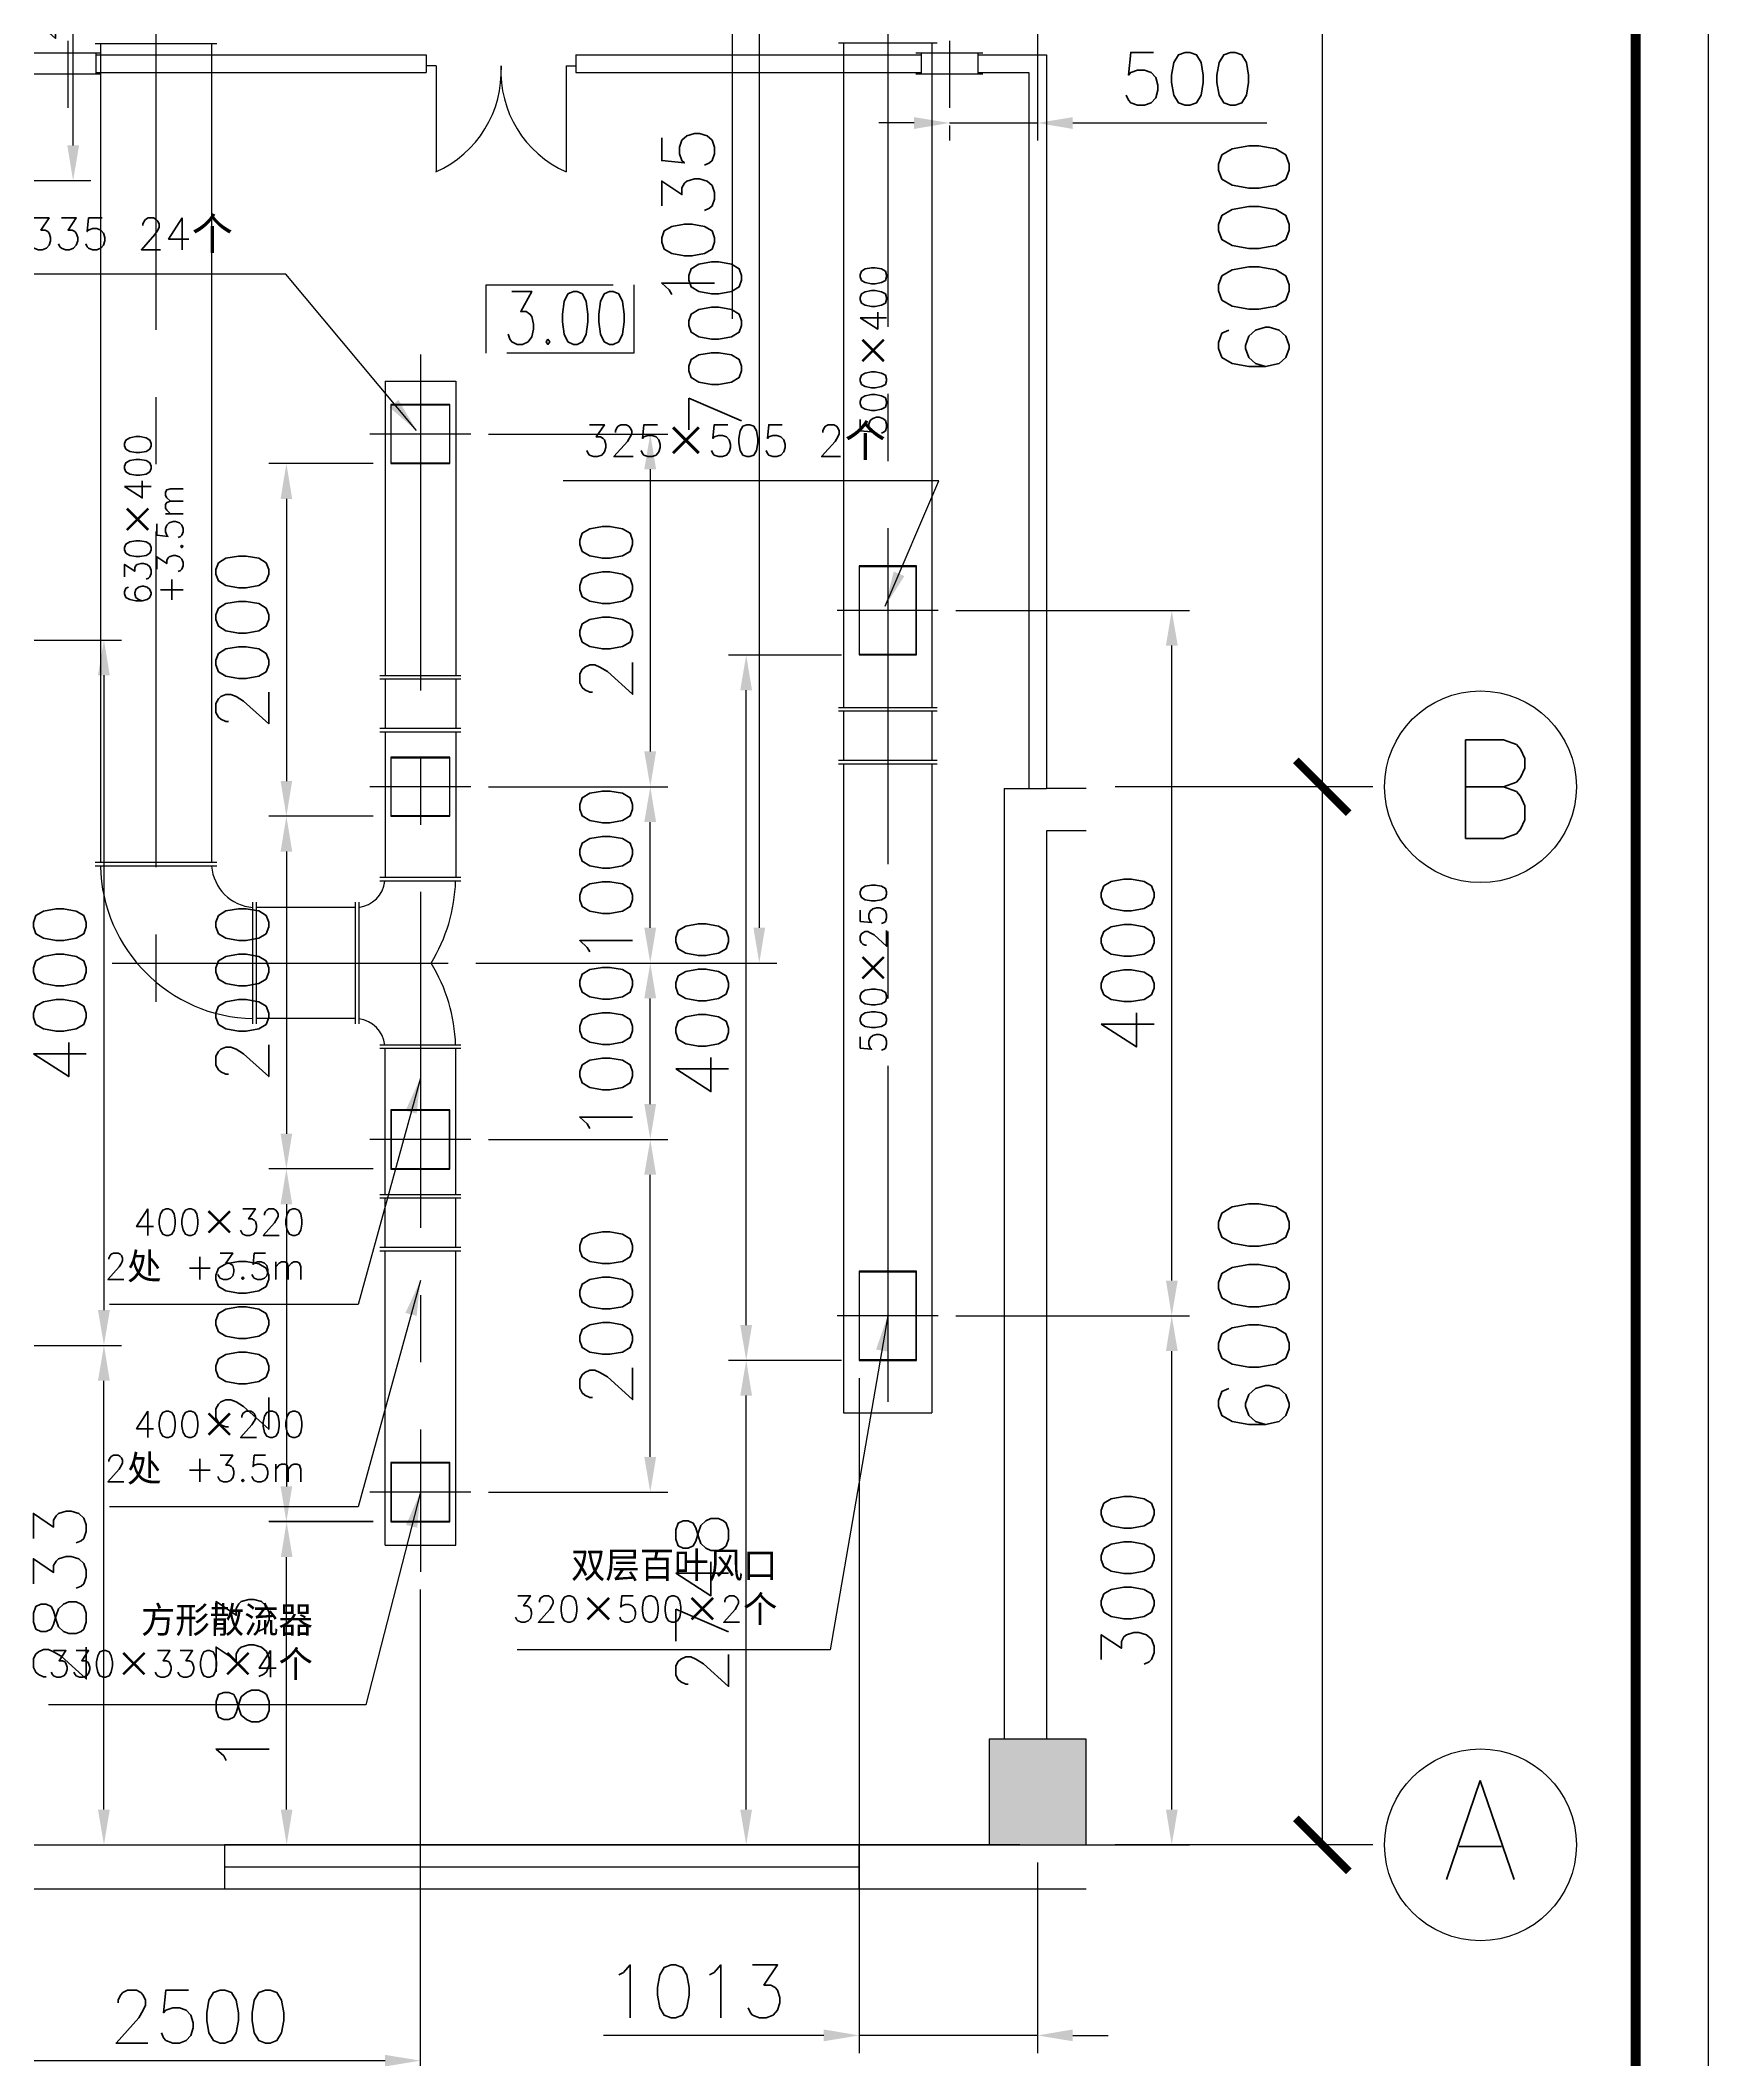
# Model space of a CAD drawing. Extents: x 209403 to 307023, y -44422 to 4539.
# Drawn here: x 243513 to 252973, y -33820 to -22370 of the extents above; entities that cross this region are included whole.
import ezdxf

# ---------------------------------------------------------------- set-up
doc = ezdxf.new("R2010")
doc.units = 0
doc.header["$LTSCALE"] = 60
doc.linetypes.add('ACAD_ISO02W100', pattern=[15, 12, -3])
doc.linetypes.add('CENTER', pattern=[50.8, 31.75, -6.35, 6.35, -6.35])
doc.layers.get('0').update_dxf_attribs({"linetype": 'CONTINUOUS'})
doc.layers.get('DEFPOINTS').update_dxf_attribs({"linetype": 'CONTINUOUS'})
for name, color, linetype in [('SMPEN_THICK', 7, 'CONTINUOUS'), ('二层楼面', 7, 'CONTINUOUS'), ('吊顶开孔', 7, 'CONTINUOUS'), ('工艺', 7, 'CONTINUOUS'), ('空调风管', 7, 'CONTINUOUS'), ('立柱', 7, 'CONTINUOUS'), ('边部夹层', 7, 'CONTINUOUS')]:
    doc.layers.add(name, color=color, linetype=linetype)
doc.styles.get("Standard").update_dxf_attribs({"font": 'txt.shx', "height": 300})
doc.styles.add('STYLE4', font='', dxfattribs={"height": 300})
doc.styles.add('WINDOW', font='TXT.shx', dxfattribs={"width": 0.8, "height": 300})
doc.styles.get('STYLE4').set_extended_font_data('SimSun')
doc.dimstyles.get("Standard").update_dxf_attribs({"dimscale": 0, "dimtxt": 2, "dimasz": 200, "dimexe": 100, "dimexo": 100, "dimgap": 100, "dimtad": 1, "dimdec": 0, "dimdsep": 46, "dimtxsty": 'Standard', "dimcen": 0, "dimclrd": 5, "dimclre": 5, "dimclrt": 5, "dimadec": 0, "dimazin": 0, "dimtfac": 1, "dimtdec": 4, "dimtmove": 0, "dimatfit": 0, "dimfxl": 1, "dimtolj": 1, "dimtzin": 0, "dimarcsym": 0})

# ---------------------------------------------------------------- blocks, each defined once
blk = doc.blocks.new('_ARCHTICK')
at = {"color": 0, "linetype": 'ByBlock', "const_width": 0.15}
blk.add_lwpolyline([(-0.5, -0.5), (0.5, 0.5)], dxfattribs=at)
blk = doc.blocks.new('窗3615')
at = {"layer": '二层楼面', "color": 4}
blk.add_line((19203, 115349), (19203, 111749), dxfattribs=at)
blk.add_lwpolyline([(19078, 111749), (19328, 111749), (19328, 115349), (19078, 115349)], close=True, dxfattribs=at)
blk = doc.blocks.new('*D8')
at = {"color": 5, "linetype": 'ByBlock', "transparency": 16777216}
for p, q in [((245668, -31154), (245668, -33926)), ((243168, -32702), (243168, -33926)), ((243368, -33826), (245468, -33826))]:
    blk.add_line(p, q, dxfattribs=at)
for points in [[(243368, -33793), (243368, -33859), (243168, -33826)], [(245468, -33793), (245468, -33859), (245668, -33826)]]:
    blk.add_solid(points, dxfattribs=at)
at = {"layer": 'DEFPOINTS', "color": 0, "linetype": 'ByBlock', "transparency": 16777216}
for p in [(245668, -31054), (243168, -32602), (245668, -33826)]:
    blk.add_point(p, dxfattribs=at)
at = {"color": 5, "linetype": 'ByBlock', "transparency": 16777216, "insert": (244418, -33576), "char_height": 300, "attachment_point": 5}
blk.add_mtext('\\A1;2500', dxfattribs=at)
blk = doc.blocks.new('*D9')
at = {"color": 5, "linetype": 'ByBlock', "transparency": 16777216}
for p, q in [((243268, -20602), (247690, -20602)), ((247590, -20802), (247590, -27402)), ((245983, -27602), (247690, -27602))]:
    blk.add_line(p, q, dxfattribs=at)
for points in [[(247557, -20802), (247623, -20802), (247590, -20602)], [(247557, -27402), (247623, -27402), (247590, -27602)]]:
    blk.add_solid(points, dxfattribs=at)
at = {"layer": 'DEFPOINTS', "color": 0, "linetype": 'ByBlock', "transparency": 16777216}
for p in [(243168, -20602), (245883, -27602), (247590, -27602)]:
    blk.add_point(p, dxfattribs=at)
at = {"color": 5, "linetype": 'ByBlock', "transparency": 16777216, "insert": (247340, -24102), "char_height": 300, "attachment_point": 5, "rotation": 90}
blk.add_mtext('\\A1;7000', dxfattribs=at)
blk = doc.blocks.new('*D10')
at = {"color": 5, "linetype": 'ByBlock', "transparency": 16777216}
for p, q in [((248705, -29602), (250029, -29602)), ((249929, -32402), (249929, -29802)), ((249268, -32602), (250029, -32602))]:
    blk.add_line(p, q, dxfattribs=at)
for points in [[(249896, -29802), (249963, -29802), (249929, -29602)], [(249896, -32402), (249963, -32402), (249929, -32602)]]:
    blk.add_solid(points, dxfattribs=at)
at = {"layer": 'DEFPOINTS', "color": 0, "linetype": 'ByBlock', "transparency": 16777216}
for p in [(248605, -29602), (249929, -29602), (249168, -32602)]:
    blk.add_point(p, dxfattribs=at)
at = {"color": 5, "linetype": 'ByBlock', "transparency": 16777216, "insert": (249679, -31102), "char_height": 300, "attachment_point": 5, "rotation": 90}
blk.add_mtext('\\A1;3000', dxfattribs=at)
blk = doc.blocks.new('*D11')
at = {"layer": 'DEFPOINTS', "color": 0, "transparency": 16777216}
for p in [(248605, -25602), (249929, -25602), (248605, -29602)]:
    blk.add_point(p, dxfattribs=at)
at = {"layer": '空调风管', "color": 5, "transparency": 16777216}
for p, q in [((248705, -25602), (250029, -25602)), ((249929, -29402), (249929, -25802))]:
    blk.add_line(p, q, dxfattribs=at)
for points in [[(249896, -25802), (249963, -25802), (249929, -25602)], [(249896, -29402), (249963, -29402), (249929, -29602)]]:
    blk.add_solid(points, dxfattribs=at)
at = {"layer": '空调风管', "color": 5, "transparency": 16777216, "insert": (249679, -27602), "char_height": 300, "attachment_point": 5, "rotation": 90}
blk.add_mtext('\\A1;4000', dxfattribs=at)
blk = doc.blocks.new('*D13')
at = {"color": 5, "linetype": 'ByBlock', "transparency": 16777216}
for p, q in [((249168, -20702), (249168, -22938)), ((248468, -22838), (248268, -22838)), ((248668, -22838), (249168, -22838)), ((248668, -22852), (248668, -22938)), ((249368, -22838), (250468, -22838))]:
    blk.add_line(p, q, dxfattribs=at)
for points in [[(248468, -22805), (248468, -22872), (248668, -22838)], [(249368, -22805), (249368, -22872), (249168, -22838)]]:
    blk.add_solid(points, dxfattribs=at)
at = {"layer": 'DEFPOINTS', "color": 0, "linetype": 'ByBlock', "transparency": 16777216}
for p in [(249168, -20602), (248668, -22752), (249168, -22838)]:
    blk.add_point(p, dxfattribs=at)
at = {"color": 5, "linetype": 'ByBlock', "transparency": 16777216, "insert": (250018, -22588), "char_height": 300, "attachment_point": 5}
blk.add_mtext('\\A1;500', dxfattribs=at)
blk = doc.blocks.new('*D14')
at = {"color": 5, "linetype": 'ByBlock', "transparency": 16777216}
for p, q in [((243168, -20702), (243168, -22377)), ((243668, -22272), (243668, -22177)), ((242968, -22277), (241868, -22277)), ((243668, -22277), (243168, -22277)), ((243868, -22277), (244068, -22277))]:
    blk.add_line(p, q, dxfattribs=at)
for points in [[(242968, -22244), (242968, -22310), (243168, -22277)], [(243868, -22244), (243868, -22310), (243668, -22277)]]:
    blk.add_solid(points, dxfattribs=at)
at = {"layer": 'DEFPOINTS', "color": 0, "linetype": 'ByBlock', "transparency": 16777216}
for p in [(243168, -20602), (243168, -22277), (243668, -22372)]:
    blk.add_point(p, dxfattribs=at)
at = {"color": 5, "linetype": 'ByBlock', "transparency": 16777216, "insert": (242318, -22027), "char_height": 300, "attachment_point": 5}
blk.add_mtext('\\A1;500', dxfattribs=at)
blk = doc.blocks.new('*D38')
at = {"color": 5, "linetype": 'ByBlock', "transparency": 16777216}
for p, q in [((246055, -24602), (247072, -24602)), ((246972, -24802), (246972, -26402)), ((246055, -26602), (247072, -26602))]:
    blk.add_line(p, q, dxfattribs=at)
for points in [[(246938, -24802), (247005, -24802), (246972, -24602)], [(246938, -26402), (247005, -26402), (246972, -26602)]]:
    blk.add_solid(points, dxfattribs=at)
at = {"layer": 'DEFPOINTS', "color": 0, "linetype": 'ByBlock', "transparency": 16777216}
for p in [(245955, -24602), (245955, -26602), (246972, -26602)]:
    blk.add_point(p, dxfattribs=at)
at = {"color": 5, "linetype": 'ByBlock', "transparency": 16777216, "insert": (246722, -25602), "char_height": 300, "attachment_point": 5, "rotation": 90}
blk.add_mtext('\\A1;2000', dxfattribs=at)
blk = doc.blocks.new('*D39')
at = {"color": 5, "linetype": 'ByBlock', "transparency": 16777216}
for p, q in [((246055, -26602), (247072, -26602)), ((246972, -27402), (246972, -26802)), ((245983, -27602), (247072, -27602))]:
    blk.add_line(p, q, dxfattribs=at)
for points in [[(246938, -26802), (247005, -26802), (246972, -26602)], [(246938, -27402), (247005, -27402), (246972, -27602)]]:
    blk.add_solid(points, dxfattribs=at)
at = {"layer": 'DEFPOINTS', "color": 0, "linetype": 'ByBlock', "transparency": 16777216}
for p in [(245955, -26602), (246972, -26602), (245883, -27602)]:
    blk.add_point(p, dxfattribs=at)
at = {"color": 5, "linetype": 'ByBlock', "transparency": 16777216, "insert": (246722, -27102), "char_height": 300, "attachment_point": 5, "rotation": 90}
blk.add_mtext('\\A1;1000', dxfattribs=at)
blk = doc.blocks.new('*D40')
at = {"color": 5, "linetype": 'ByBlock', "transparency": 16777216}
for p, q in [((245983, -27602), (247072, -27602)), ((246972, -28402), (246972, -27802)), ((246055, -28602), (247072, -28602))]:
    blk.add_line(p, q, dxfattribs=at)
for points in [[(246938, -27802), (247005, -27802), (246972, -27602)], [(246938, -28402), (247005, -28402), (246972, -28602)]]:
    blk.add_solid(points, dxfattribs=at)
at = {"layer": 'DEFPOINTS', "color": 0, "linetype": 'ByBlock', "transparency": 16777216}
for p in [(245883, -27602), (246972, -27602), (245955, -28602)]:
    blk.add_point(p, dxfattribs=at)
at = {"color": 5, "linetype": 'ByBlock', "transparency": 16777216, "insert": (246722, -28102), "char_height": 300, "attachment_point": 5, "rotation": 90}
blk.add_mtext('\\A1;1000', dxfattribs=at)
blk = doc.blocks.new('*D41')
at = {"color": 5, "linetype": 'ByBlock', "transparency": 16777216}
for p, q in [((246055, -28602), (247072, -28602)), ((246972, -30402), (246972, -28802)), ((246055, -30602), (247072, -30602))]:
    blk.add_line(p, q, dxfattribs=at)
for points in [[(246938, -28802), (247005, -28802), (246972, -28602)], [(246938, -30402), (247005, -30402), (246972, -30602)]]:
    blk.add_solid(points, dxfattribs=at)
at = {"layer": 'DEFPOINTS', "color": 0, "linetype": 'ByBlock', "transparency": 16777216}
for p in [(245955, -28602), (246972, -28602), (245955, -30602)]:
    blk.add_point(p, dxfattribs=at)
at = {"color": 5, "linetype": 'ByBlock', "transparency": 16777216, "insert": (246722, -29602), "char_height": 300, "attachment_point": 5, "rotation": 90}
blk.add_mtext('\\A1;2000', dxfattribs=at)
blk = doc.blocks.new('*D47')
at = {"color": 5, "linetype": 'ByBlock', "transparency": 16777216}
for p, q in [((247437, -20402), (247437, -20202)), ((249068, -20602), (247337, -20602)), ((247437, -20602), (247437, -21637)), ((247848, -21637), (247337, -21637)), ((247437, -21837), (247437, -23948))]:
    blk.add_line(p, q, dxfattribs=at)
for points in [[(247404, -20402), (247471, -20402), (247437, -20602)], [(247404, -21837), (247471, -21837), (247437, -21637)]]:
    blk.add_solid(points, dxfattribs=at)
at = {"layer": 'DEFPOINTS', "color": 0, "linetype": 'ByBlock', "transparency": 16777216}
for p in [(249168, -20602), (247437, -21637), (247948, -21637)]:
    blk.add_point(p, dxfattribs=at)
at = {"color": 5, "linetype": 'ByBlock', "transparency": 16777216, "insert": (247187, -23373), "char_height": 300, "attachment_point": 5, "rotation": 90}
blk.add_mtext('\\A1;1035', dxfattribs=at)
blk = doc.blocks.new('*D57')
at = {"color": 5, "linetype": 'ByBlock', "transparency": 16777216}
for p, q in [((245383, -28787), (244791, -28787)), ((244891, -28987), (244891, -30587)), ((245383, -30787), (244791, -30787))]:
    blk.add_line(p, q, dxfattribs=at)
for points in [[(244858, -28987), (244924, -28987), (244891, -28787)], [(244858, -30587), (244924, -30587), (244891, -30787)]]:
    blk.add_solid(points, dxfattribs=at)
at = {"layer": 'DEFPOINTS', "color": 0, "linetype": 'ByBlock', "transparency": 16777216}
for p in [(245483, -28787), (244891, -30787), (245483, -30787)]:
    blk.add_point(p, dxfattribs=at)
at = {"color": 5, "linetype": 'ByBlock', "transparency": 16777216, "insert": (244641, -29787), "char_height": 300, "attachment_point": 5, "rotation": 90}
blk.add_mtext('\\A1;2000', dxfattribs=at)
blk = doc.blocks.new('*D58')
at = {"color": 5, "linetype": 'ByBlock', "transparency": 16777216}
for p, q in [((245383, -26787), (244791, -26787)), ((244891, -26987), (244891, -28587)), ((245383, -28787), (244791, -28787))]:
    blk.add_line(p, q, dxfattribs=at)
for points in [[(244858, -26987), (244924, -26987), (244891, -26787)], [(244858, -28587), (244924, -28587), (244891, -28787)]]:
    blk.add_solid(points, dxfattribs=at)
at = {"layer": 'DEFPOINTS', "color": 0, "linetype": 'ByBlock', "transparency": 16777216}
for p in [(245483, -26787), (244891, -28787), (245483, -28787)]:
    blk.add_point(p, dxfattribs=at)
at = {"color": 5, "linetype": 'ByBlock', "transparency": 16777216, "insert": (244641, -27787), "char_height": 300, "attachment_point": 5, "rotation": 90}
blk.add_mtext('\\A1;2000', dxfattribs=at)
blk = doc.blocks.new('*D59')
at = {"color": 5, "linetype": 'ByBlock', "transparency": 16777216}
for p, q in [((245383, -24787), (244791, -24787)), ((244891, -24987), (244891, -26587)), ((245383, -26787), (244791, -26787))]:
    blk.add_line(p, q, dxfattribs=at)
for points in [[(244858, -24987), (244924, -24987), (244891, -24787)], [(244858, -26587), (244924, -26587), (244891, -26787)]]:
    blk.add_solid(points, dxfattribs=at)
at = {"layer": 'DEFPOINTS', "color": 0, "linetype": 'ByBlock', "transparency": 16777216}
for p in [(245483, -24787), (244891, -26787), (245483, -26787)]:
    blk.add_point(p, dxfattribs=at)
at = {"color": 5, "linetype": 'ByBlock', "transparency": 16777216, "insert": (244641, -25787), "char_height": 300, "attachment_point": 5, "rotation": 90}
blk.add_mtext('\\A1;2000', dxfattribs=at)
blk = doc.blocks.new('*D69')
at = {"color": 5, "linetype": 'ByBlock', "transparency": 16777216}
for p, q in [((214601, -29770), (243974, -29770)), ((243874, -32402), (243874, -29970)), ((243268, -32602), (243974, -32602))]:
    blk.add_line(p, q, dxfattribs=at)
for points in [[(243840, -29970), (243907, -29970), (243874, -29770)], [(243840, -32402), (243907, -32402), (243874, -32602)]]:
    blk.add_solid(points, dxfattribs=at)
at = {"layer": 'DEFPOINTS', "color": 0, "linetype": 'ByBlock', "transparency": 16777216}
for p in [(214501, -29770), (243874, -29770), (243168, -32602)]:
    blk.add_point(p, dxfattribs=at)
at = {"color": 5, "linetype": 'ByBlock', "transparency": 16777216, "insert": (243624, -31186), "char_height": 300, "attachment_point": 5, "rotation": 90}
blk.add_mtext('\\A1;2833', dxfattribs=at)
blk = doc.blocks.new('*D70')
at = {"color": 5, "linetype": 'ByBlock', "transparency": 16777216}
for p, q in [((214601, -25770), (243974, -25770)), ((243874, -25970), (243874, -29570))]:
    blk.add_line(p, q, dxfattribs=at)
for points in [[(243840, -25970), (243907, -25970), (243874, -25770)], [(243840, -29570), (243907, -29570), (243874, -29770)]]:
    blk.add_solid(points, dxfattribs=at)
at = {"layer": 'DEFPOINTS', "color": 0, "linetype": 'ByBlock', "transparency": 16777216}
for p in [(214501, -25770), (243874, -29770), (243874, -29770)]:
    blk.add_point(p, dxfattribs=at)
at = {"color": 5, "linetype": 'ByBlock', "transparency": 16777216, "insert": (243624, -27770), "char_height": 300, "attachment_point": 5, "rotation": 90}
blk.add_mtext('\\A1;4000', dxfattribs=at)
blk = doc.blocks.new('*D72')
at = {"color": 5, "linetype": 'ByBlock', "transparency": 16777216}
for p, q in [((248156, -29955), (248156, -33783)), ((249168, -32702), (249168, -33783)), ((247956, -33683), (246706, -33683)), ((249168, -33683), (248156, -33683)), ((249368, -33683), (249568, -33683))]:
    blk.add_line(p, q, dxfattribs=at)
for points in [[(247956, -33649), (247956, -33716), (248156, -33683)], [(249368, -33649), (249368, -33716), (249168, -33683)]]:
    blk.add_solid(points, dxfattribs=at)
at = {"layer": 'DEFPOINTS', "color": 0, "linetype": 'ByBlock', "transparency": 16777216}
for p in [(248156, -29855), (249168, -32602), (248156, -33683)]:
    blk.add_point(p, dxfattribs=at)
at = {"color": 5, "linetype": 'ByBlock', "transparency": 16777216, "insert": (247231, -33433), "char_height": 300, "attachment_point": 5}
blk.add_mtext('\\A1;1013', dxfattribs=at)
blk = doc.blocks.new('*D73')
at = {"color": 5, "linetype": 'ByBlock', "transparency": 16777216}
for p, q in [((248056, -29855), (247416, -29855)), ((247516, -32402), (247516, -30055)), ((249068, -32602), (247416, -32602))]:
    blk.add_line(p, q, dxfattribs=at)
for points in [[(247482, -30055), (247549, -30055), (247516, -29855)], [(247482, -32402), (247549, -32402), (247516, -32602)]]:
    blk.add_solid(points, dxfattribs=at)
at = {"layer": 'DEFPOINTS', "color": 0, "linetype": 'ByBlock', "transparency": 16777216}
for p in [(247516, -29855), (248156, -29855), (249168, -32602)]:
    blk.add_point(p, dxfattribs=at)
at = {"color": 5, "linetype": 'ByBlock', "transparency": 16777216, "insert": (247266, -31228), "char_height": 300, "attachment_point": 5, "rotation": 90}
blk.add_mtext('\\A1;2748', dxfattribs=at)
blk = doc.blocks.new('*D74')
at = {"layer": 'DEFPOINTS', "color": 0, "transparency": 16777216}
for p in [(247516, -25855), (248156, -25855), (248156, -29855)]:
    blk.add_point(p, dxfattribs=at)
at = {"layer": '吊顶开孔', "color": 5, "transparency": 16777216}
for p, q in [((248056, -25855), (247416, -25855)), ((247516, -29655), (247516, -26055))]:
    blk.add_line(p, q, dxfattribs=at)
for points in [[(247482, -26055), (247549, -26055), (247516, -25855)], [(247482, -29655), (247549, -29655), (247516, -29855)]]:
    blk.add_solid(points, dxfattribs=at)
at = {"layer": '吊顶开孔', "color": 5, "transparency": 16777216, "insert": (247266, -27855), "char_height": 300, "attachment_point": 5, "rotation": 90}
blk.add_mtext('\\A1;4000', dxfattribs=at)
blk = doc.blocks.new('*D79')
at = {"color": 5, "linetype": 'ByBlock', "transparency": 16777216}
for p, q in [((245401, -30770), (244810, -30770)), ((244910, -32402), (244910, -30970)), ((243268, -32602), (245010, -32602))]:
    blk.add_line(p, q, dxfattribs=at)
for points in [[(244877, -30970), (244943, -30970), (244910, -30770)], [(244877, -32402), (244943, -32402), (244910, -32602)]]:
    blk.add_solid(points, dxfattribs=at)
at = {"layer": 'DEFPOINTS', "color": 0, "linetype": 'ByBlock', "transparency": 16777216}
for p in [(244910, -30770), (245501, -30770), (243168, -32602)]:
    blk.add_point(p, dxfattribs=at)
at = {"color": 5, "linetype": 'ByBlock', "transparency": 16777216, "insert": (244660, -31686), "char_height": 300, "attachment_point": 5, "rotation": 90}
blk.add_mtext('\\A1;1833', dxfattribs=at)
blk = doc.blocks.new('*D83')
at = {"color": 5, "linetype": 'ByBlock', "transparency": 16777216}
for p, q in [((243268, -20602), (243799, -20602)), ((243699, -22965), (243699, -20802)), ((215951, -23165), (243799, -23165))]:
    blk.add_line(p, q, dxfattribs=at)
for points in [[(243666, -20802), (243733, -20802), (243699, -20602)], [(243666, -22965), (243733, -22965), (243699, -23165)]]:
    blk.add_solid(points, dxfattribs=at)
at = {"layer": 'DEFPOINTS', "color": 0, "linetype": 'ByBlock', "transparency": 16777216}
for p in [(243168, -20602), (243699, -20602), (215851, -23165)]:
    blk.add_point(p, dxfattribs=at)
at = {"color": 5, "linetype": 'ByBlock', "transparency": 16777216, "insert": (243449, -21883), "char_height": 300, "attachment_point": 5, "rotation": 90}
blk.add_mtext('\\A1;2563', dxfattribs=at)

msp = doc.modelspace()

# ---------------------------------------------------------------- hatches: boundary and pattern name
at = {"layer": '二层楼面'}
msp.add_hatch(color=147, dxfattribs=at).paths.add_polyline_path([(249443.5, -32002.2), (248893.5, -32002.2), (248893.5, -32602.2), (249443.5, -32602.2)])

# ---------------------------------------------------------------- linework, layer by layer
at = {"color": 4}
for p, q in [((252973.4, -44421.7), (252973.4, -13460)), ((252560.6, -43802.5), (252560.6, -14182.4))]:
    msp.add_line(p, q, dxfattribs=at)
at = {"layer": 'SMPEN_THICK', "color": 4, "const_width": 56.8}
msp.add_lwpolyline([(252560.6, -14182.4), (252560.6, -43802.5), (212000.8, -43802.5), (212000.8, -14182.4), (252560.6, -14182.4)], dxfattribs=at)
at = {"layer": '二层楼面'}
for p, q in [((243828.5, -22452.2), (245702, -22452.2)), ((243828.5, -22552.2), (245702, -22552.2)), ((245702, -22452.2), (245702, -22552.2)), ((245756.9, -22514.5), (245702, -22514.5)), ((245756.9, -22514.5), (245756.9, -23114.5)), ((246494.4, -22514.5), (246549.3, -22514.5)), ((246494.4, -22514.5), (246494.4, -23114.5)), ((246549.3, -22452.2), (248508.5, -22452.2)), ((246549.3, -22452.2), (246549.3, -22552.2)), ((246549.3, -22552.2), (248508.5, -22552.2)), ((248828.5, -22452.2), (249218.5, -22452.2)), ((248828.5, -22552.2), (249118.5, -22552.2)), ((249118.5, -22552.2), (249118.5, -26612.2)), ((249218.5, -22452.2), (249218.5, -26612.2)), ((248978.5, -26612.2), (248978.5, -32002.2)), ((249443.5, -26612.2), (249218.5, -26612.2)), ((249443.5, -26852.2), (249218.5, -26852.2)), ((249218.5, -26852.2), (249218.5, -26902.2)), ((249218.5, -26902.2), (249218.5, -32002.2)), ((212893.5, -32602.2), (249443.5, -32602.2)), ((212893.5, -32852.2), (249443.5, -32852.2))]:
    msp.add_line(p, q, dxfattribs=at)
at = {"layer": '二层楼面', "color": 0}
msp.add_lwpolyline([(248893.5, -32602.2), (249443.5, -32602.2), (249443.5, -32002.2), (248893.5, -32002.2)], close=True, dxfattribs=at)
at = {"layer": '二层楼面'}
for centre, start, end in [((245505.3, -22546.6), 293.88916, 2.96309), ((246745.9, -22546.6), 177.03691, 246.11084)]:
    msp.add_arc(centre, 621.1, start, end, dxfattribs=at)
at = {"layer": '吊顶开孔', "color": 1}
for points in [[(245501, -24769.7), (245836, -24769.7), (245836, -24434.7), (245501, -24434.7)], [(248156, -25854.7), (248481, -25854.7), (248481, -25349.7), (248156, -25349.7)], [(245501, -26769.7), (245836, -26769.7), (245836, -26434.7), (245501, -26434.7)], [(245501, -28769.7), (245836, -28769.7), (245836, -28434.7), (245501, -28434.7)], [(248156, -29854.7), (248481, -29854.7), (248481, -29349.7), (248156, -29349.7)], [(245501, -30769.7), (245836, -30769.7), (245836, -30434.7), (245501, -30434.7)]]:
    msp.add_lwpolyline(points, close=True, dxfattribs=at)
at = {"layer": '工艺'}
msp.add_line((248978.5, -26612.2), (249218.5, -26612.2), dxfattribs=at)
at = {"layer": '空调风管', "color": 3, "linetype": 'CENTER'}
for p, q in [((244168.5, -19058), (244168.5, -27849.8)), ((248318.5, -22088.6), (248318.5, -30282.7)), ((243668.5, -22372.2), (243668.5, -22752.2)), ((248668.5, -22372.2), (248668.5, -22752.2)), ((245668.5, -24150.8), (245668.5, -31053.6)), ((245955, -24602.2), (245381.9, -24602.2)), ((248605, -25602.2), (248031.9, -25602.2)), ((245955, -26602.2), (245381.9, -26602.2)), ((243920.9, -27602.2), (245883.1, -27602.2)), ((245955, -28602.2), (245381.9, -28602.2)), ((248605, -29602.2), (248031.9, -29602.2)), ((245955, -30602.2), (245381.9, -30602.2))]:
    msp.add_line(p, q, dxfattribs=at)
at = {"layer": '空调风管', "color": 3, "linetype": 'ACAD_ISO02W100'}
for p, q in [((243858.5, -22442.2), (243478.5, -22442.2)), ((243828.5, -22442.2), (243828.5, -22562.2)), ((248858.5, -22442.2), (248478.5, -22442.2)), ((248508.5, -22442.2), (248508.5, -22562.2)), ((248828.5, -22442.2), (248828.5, -22562.2)), ((243858.5, -22562.2), (243478.5, -22562.2)), ((248858.5, -22562.2), (248478.5, -22562.2))]:
    msp.add_line(p, q, dxfattribs=at)
at = {"layer": '空调风管', "color": 3}
for p, q in [((243823.5, -22387.2), (244513.5, -22387.2)), ((243853.5, -22387.2), (243853.5, -27032.2)), ((244483.5, -22387.2), (244483.5, -27032.2)), ((248038.5, -22383.6), (248598.5, -22383.6)), ((248068.5, -22383.6), (248068.5, -26152.2)), ((248568.5, -22383.6), (248568.5, -26152.2)), ((245468.5, -24302.2), (245468.5, -25970.5)), ((245468.5, -24302.2), (245868.5, -24302.2)), ((245868.5, -24302.2), (245868.5, -25970.5)), ((245438.5, -25970.5), (245898.5, -25970.5)), ((245438.5, -25990.5), (245898.5, -25990.5)), ((245468.5, -25990.5), (245468.5, -26270.5)), ((245868.5, -25990.5), (245868.5, -26270.5)), ((248038.5, -26152.2), (248598.5, -26152.2)), ((248038.5, -26172.2), (248598.5, -26172.2)), ((248068.5, -26172.2), (248068.5, -26452.2)), ((248568.5, -26172.2), (248568.5, -26452.2)), ((245438.5, -26270.5), (245898.5, -26270.5)), ((245438.5, -26290.5), (245898.5, -26290.5)), ((245468.5, -26290.5), (245468.5, -27117.2)), ((245868.5, -26290.5), (245868.5, -27117.2)), ((248038.5, -26452.2), (248598.5, -26452.2)), ((248038.5, -26472.2), (248598.5, -26472.2)), ((248068.5, -26472.2), (248068.5, -30152.2)), ((248568.5, -26472.2), (248568.5, -30152.2)), ((244513.5, -27032.2), (243823.5, -27032.2)), ((244513.5, -27052.2), (243823.5, -27052.2)), ((245898.5, -27117.2), (245438.5, -27117.2)), ((245898.5, -27137.2), (245438.5, -27137.2)), ((244718.5, -27947.2), (244718.5, -27257.2)), ((244738.5, -27947.2), (244738.5, -27257.2)), ((245298.5, -27287.2), (244738.5, -27287.2)), ((245298.5, -27257.2), (245298.5, -27947.2)), ((245318.5, -27257.2), (245318.5, -27947.2)), ((245298.5, -27917.2), (244738.5, -27917.2)), ((245898.5, -28067.2), (245438.5, -28067.2)), ((245898.5, -28087.2), (245438.5, -28087.2)), ((245468.5, -28913.9), (245468.5, -28087.2)), ((245868.5, -28913.9), (245868.5, -28087.2)), ((245438.5, -28913.9), (245898.5, -28913.9)), ((245438.5, -28933.9), (245898.5, -28933.9)), ((245468.5, -29213.9), (245468.5, -28933.9)), ((245868.5, -29213.9), (245868.5, -28933.9)), ((245438.5, -29213.9), (245898.5, -29213.9)), ((245438.5, -29233.9), (245898.5, -29233.9)), ((245468.5, -30902.2), (245468.5, -29233.9)), ((245868.5, -30902.2), (245868.5, -29233.9)), ((248068.5, -30152.2), (248568.5, -30152.2)), ((245468.5, -30902.2), (245868.5, -30902.2))]:
    msp.add_line(p, q, dxfattribs=at)
for points in [[(245503.5, -24437.2), (245833.5, -24437.2), (245833.5, -24767.2), (245503.5, -24767.2)], [(245503.5, -26437.2), (245833.5, -26437.2), (245833.5, -26767.2), (245503.5, -26767.2)], [(245503.5, -28767.2), (245833.5, -28767.2), (245833.5, -28437.2), (245503.5, -28437.2)], [(245503.5, -30767.2), (245833.5, -30767.2), (245833.5, -30437.2), (245503.5, -30437.2)]]:
    msp.add_lwpolyline(points, close=True, dxfattribs=at)
at = {"layer": '空调风管', "color": 3, "linetype": 'ACAD_ISO02W100'}
for points in [[(248158.5, -25352.2), (248478.5, -25352.2), (248478.5, -25852.2), (248158.5, -25852.2)], [(248158.5, -29352.2), (248478.5, -29352.2), (248478.5, -29852.2), (248158.5, -29852.2)]]:
    msp.add_lwpolyline(points, close=True, dxfattribs=at)
at = {"layer": '空调风管', "color": 3}
for centre, radius, start, end in [((244738.5, -27032.2), 885, 181.29493, 268.70507), ((244738.5, -27032.2), 255, 184.49841, 265.50159), ((245298.5, -27117.2), 170, 276.75633, 353.24367), ((244918.3, -27107.8), 950.2, 328.64959, 358.22865), ((244918.3, -28096.6), 950.2, 1.77135, 31.35041), ((245298.5, -28087.2), 170, 6.75633, 83.24367)]:
    msp.add_arc(centre, radius, start, end, dxfattribs=at)
at = {"layer": '立柱', "color": 0, "linetype": 'ByBlock'}
for p, q in [((250782.7, -20602.2), (250782.7, -26602.2)), ((250782.7, -26602.2), (250782.7, -32602.2))]:
    msp.add_line(p, q, dxfattribs=at)
at = {"layer": '立柱', "linetype": 'ByBlock'}
for p, q in [((251069.6, -26602.2), (249608.9, -26602.2)), ((251069.6, -32602.2), (249608.9, -32602.2))]:
    msp.add_line(p, q, dxfattribs=at)
at = {"layer": '立柱'}
for centre in [(251679.6, -26602.2), (251679.6, -32602.2)]:
    msp.add_circle(centre, 543.7, dxfattribs=at)
at = {"layer": '边部夹层', "linetype": 'ACAD_ISO02W100'}
msp.add_lwpolyline([(246878, -24143.7), (246041.5, -24143.7), (246041.5, -23756.1), (246878, -23756.1)], close=True, dxfattribs=at)

# ---------------------------------------------------------------- block references
at = {"layer": '二层楼面', "color": 4, "rotation": 90}
msp.add_blockref('窗3615', (359905.9, -51929.8), dxfattribs=at)
at = {"layer": '立柱', "color": 0, "linetype": 'ByBlock', "xscale": 300, "yscale": 300, "zscale": 300, "rotation": 270}
for p in [(250782.7, -26602.2), (250782.7, -32602.2)]:
    msp.add_blockref('_ARCHTICK', p, dxfattribs=at)

# ---------------------------------------------------------------- texts
at = {"layer": '吊顶开孔', "color": 5, "char_height": 180, "attachment_point": 6}
for s, insert in [('\\A1;335\\fTxt|b0|i0|c134|p2;×\\Ftxt.shx;335 24\\fTxt|b0|i0|c134|p2;个', (244605.4, -23476.6)), ('\\A1;325\\fTxt|b0|i0|c134|p2;×\\Ftxt.shx;505 2\\fTxt|b0|i0|c134|p2;个', (248308.1, -24649.2))]:
    msp.add_mtext(s, dxfattribs=dict(at, insert=insert))
at = {"layer": '空调风管', "color": 3, "char_height": 150, "attachment_point": 1, "rotation": 90, "style": 'STYLE4'}
for s, insert, width in [('\\Ftxt.shx;500\\fTxt|b0|i0|c134|p2;×\\Ftxt.shx;400', (248162.2, -24615.9), 1647.5), ('\\Ftxt.shx;630\\fTxt|b0|i0|c134|p2;×\\Ftxt.shx;400', (243991.3, -25573.1), 1647.5), ('\\Ftxt.shx;+3.5m', (244173, -25568.1), 994.5), ('\\Ftxt.shx;500\\fTxt|b0|i0|c134|p2;×\\Ftxt.shx;250', (248162.2, -28115.9), 1647.5)]:
    msp.add_mtext(s, dxfattribs=dict(at, insert=insert, width=width))
at = {"layer": '空调风管', "color": 5, "char_height": 150, "attachment_point": 6}
for s, insert in [('\\C3;400\\fTxt|b0|i0|c134|p2;×\\Ftxt.shx;320\\P2\\fTxt|b0|i0|c134|p2;处\\Ftxt.shx; +3.5m   ', (245015.5, -29204.3)), ('\\C3;400\\fTxt|b0|i0|c134|p2;×\\Ftxt.shx;200\\P2\\fTxt|b0|i0|c134|p2;处\\Ftxt.shx; +3.5m   ', (245015.5, -30351)), ('\\A1;\\fTxt|b0|i0|c134|p2;\\C3;双层百叶风口\\P\\Ftxt.shx;320\\fTxt|b0|i0|c134|p2;×\\Ftxt.shx;500\\fTxt|b0|i0|c134|p2;×\\Ftxt.shx;2\\fTxt|b0|i0|c134|p2;个', (247692.5, -31147.7)), ('\\fTxt|b0|i0|c134|p2;\\C3;方形散流器\\P\\Ftxt.shx;330\\fTxt|b0|i0|c134|p2;×\\Ftxt.shx;330\\fTxt|b0|i0|c134|p2;×\\Ftxt.shx;4\\fTxt|b0|i0|c134|p2;个', (245058.8, -31459.1))]:
    msp.add_mtext(s, dxfattribs=dict(at, insert=insert))
at = {"layer": '立柱'}
for s, p in [('B', (251499.2, -26896.1)), ('A', (251462.3, -32798.2))]:
    msp.add_text(s, height=560, dxfattribs=at).set_placement(p)
at = {"layer": '立柱', "color": 0, "linetype": 'ByBlock', "char_height": 400, "attachment_point": 5, "rotation": 90}
for insert in [(250394.9, -23602.2), (250394.9, -29602.2)]:
    msp.add_mtext('\\A1;6000', dxfattribs=dict(at, insert=insert))
at = {"layer": '边部夹层', "linetype": 'ACAD_ISO02W100', "insert": (246134.8, -23793.4), "char_height": 300, "width": 1575.99, "attachment_point": 1, "style": 'WINDOW'}
msp.add_mtext('3.00', dxfattribs=at)

# ---------------------------------------------------------------- dimensions: what is measured, and where the dimension line sits
at = {"layer": '吊顶开孔', "color": 1}
dim = msp.add_linear_dim(base=(247437.2, -21637.2), p1=(249168.5, -20602.2), p2=(247948.5, -21637.2), angle=90, dimstyle='Standard', override={"dimscale": 1}, dxfattribs=at)
dim.commit()
dim.dimension.update_dxf_attribs({"geometry": '*D47', "text_midpoint": (247437.2, -23373.3), "dimtype": 128})
at = {"layer": '吊顶开孔', "color": 3}
dim = msp.add_linear_dim(base=(243699.3183723, -20602.1856131), p1=(215851.124532, -23164.6856131), p2=(243168.4776833, -20602.1856131), angle=90, dimstyle='Standard', override={"dimscale": 1}, dxfattribs=at)
dim.commit()
dim.dimension.update_dxf_attribs({"geometry": '*D83', "text_midpoint": (243449.3183723, -21883.4356131)})
at = {"layer": '吊顶开孔', "color": 1}
for base, p1, p2, picture, middle in [((244908.6, -26769.7), (245501, -24769.7), (245501, -26769.7), '*D59', (244658.6, -25769.7)), ((244908.6, -28769.7), (245501, -26769.7), (245501, -28769.7), '*D58', (244658.6, -27769.7)), ((244908.6, -30769.7), (245501, -28769.7), (245501, -30769.7), '*D57', (244658.6, -29769.7))]:
    dim = msp.add_linear_dim(base=base, p1=p1, p2=p2, angle=90, dimstyle='Standard', override={"dimscale": 1}, dxfattribs=at)
    dim.commit()
    dim.dimension.update_dxf_attribs({"geometry": picture, "text_midpoint": middle, "insert": (17.5, 17.5)})
for base, p1, p2, override, picture, middle in [((243873.7, -29769.7), (214501, -25769.7), (243873.7, -29769.7), {"dimscale": 1}, '*D70', (243623.7, -27769.7)), ((247515.6, -25854.7), (248156, -29854.7), (248156, -25854.7), {"dimscale": 1, "dimse1": 1, "dimtmove": 1, "dimatfit": 3}, '*D74', (247265.6, -27854.7)), ((243873.6840417, -29769.6856131), (243168.4776833, -32602.1856131), (214500.9776833, -29769.6856131), {"dimscale": 1}, '*D69', (243623.6840417, -31185.9356131)), ((247515.5802793, -29854.6856131), (249168.4776833, -32602.1856131), (248155.9776833, -29854.6856131), {"dimscale": 1}, '*D73', (247265.5802793, -31228.4356131)), ((244909.8876099, -30769.6856131), (243168.4776833, -32602.1856131), (245500.9776833, -30769.6856131), {"dimscale": 1}, '*D79', (244659.8876099, -31685.9356131))]:
    dim = msp.add_linear_dim(base=base, p1=p1, p2=p2, angle=90, dimstyle='Standard', override=override, dxfattribs=at)
    dim.commit()
    dim.dimension.update_dxf_attribs({"geometry": picture, "text_midpoint": middle})
dim = msp.add_linear_dim(base=(248155.9776833, -33682.7056727), p1=(249168.4776833, -32602.1856131), p2=(248155.9776833, -29854.6856131), dimstyle='Standard', override={"dimscale": 1}, dxfattribs=at)
dim.commit()
dim.dimension.update_dxf_attribs({"geometry": '*D72', "text_midpoint": (247230.9776833, -33682.7056727), "dimtype": 128})
at = {"layer": '空调风管', "color": 3}
for base, p1, p2, picture, middle in [((243168.5, -22277), (243668.5, -22372.2), (243168.5, -20602.2), '*D14', (242318.5, -22027)), ((249168.5, -22838.3), (248668.5, -22752.2), (249168.5, -20602.2), '*D13', (250018.5, -22588.3)), ((245668.5, -33826), (243168.5, -32602.2), (245668.5, -31053.6), '*D8', (244418.5, -33576))]:
    dim = msp.add_linear_dim(base=base, p1=p1, p2=p2, dimstyle='Standard', override={"dimscale": 1}, dxfattribs=at)
    dim.commit()
    dim.dimension.update_dxf_attribs({"geometry": picture, "text_midpoint": middle})
for base, p1, p2, override, picture, middle in [((247589.9, -27602.2), (243168.5, -20602.2), (245883.1, -27602.2), {"dimscale": 1}, '*D9', (247339.9, -24102.2)), ((246971.5, -26602.2), (245955, -24602.2), (245955, -26602.2), {"dimscale": 1}, '*D38', (246721.5, -25602.2)), ((249929.4, -25602.2), (248605, -29602.2), (248605, -25602.2), {"dimscale": 1, "dimse1": 1, "dimtmove": 1, "dimatfit": 3}, '*D11', (249679.4, -27602.2)), ((246971.5, -28602.2), (245955, -30602.2), (245955, -28602.2), {"dimscale": 1}, '*D41', (246721.5, -29602.2)), ((249929.4, -29602.2), (249168.5, -32602.2), (248605, -29602.2), {"dimscale": 1}, '*D10', (249679.4, -31102.2))]:
    dim = msp.add_linear_dim(base=base, p1=p1, p2=p2, angle=90, dimstyle='Standard', override=override, dxfattribs=at)
    dim.commit()
    dim.dimension.update_dxf_attribs({"geometry": picture, "text_midpoint": middle})
for base, p1, p2, picture, middle in [((246971.5, -26602.2), (245883.1, -27602.2), (245955, -26602.2), '*D39', (246971.5, -27102.2)), ((246971.5, -27602.2), (245955, -28602.2), (245883.1, -27602.2), '*D40', (246971.5, -28102.2))]:
    dim = msp.add_linear_dim(base=base, p1=p1, p2=p2, angle=90, dimstyle='Standard', override={"dimscale": 1}, dxfattribs=at)
    dim.commit()
    dim.dimension.update_dxf_attribs({"geometry": picture, "text_midpoint": middle, "dimtype": 128})

# ---------------------------------------------------------------- leaders
at = {"layer": '吊顶开孔', "color": 5, "annotation_type": 0, "has_hookline": 1, "hookline_direction": 1}
for points, text_width in [([(245646.6, -24582.8), (244905.4, -23695.1), (244705.4, -23695.1)], 2040.2), ([(248304, -25578.4), (248608.1, -24867.7), (248408.1, -24867.7)], 1830.2)]:
    msp.add_leader(points, dimstyle='Standard', override={"dimscale": 1}, dxfattribs=dict(at, text_width=text_width))
at = {"layer": '空调风管', "color": 5, "annotation_type": 0, "has_hookline": 1, "hookline_direction": 1}
for points, text_width in [([(245668.5, -28254.6), (245315.5, -29538.4), (245115.5, -29538.4)], 1109.5), ([(245668.5, -29401.3), (245315.5, -30685.2), (245115.5, -30685.2)], 1109.5), ([(248318.5, -29602.2), (247992.5, -31496.8), (247792.5, -31496.8)], 1475.1), ([(245668.5, -30602.2), (245358.8, -31809.1), (245158.8, -31809.1)], 1500.1)]:
    msp.add_leader(points, dimstyle='Standard', override={"dimscale": 1, "dimse1": 1}, dxfattribs=dict(at, text_width=text_width))

doc.saveas('drawing.dxf')
